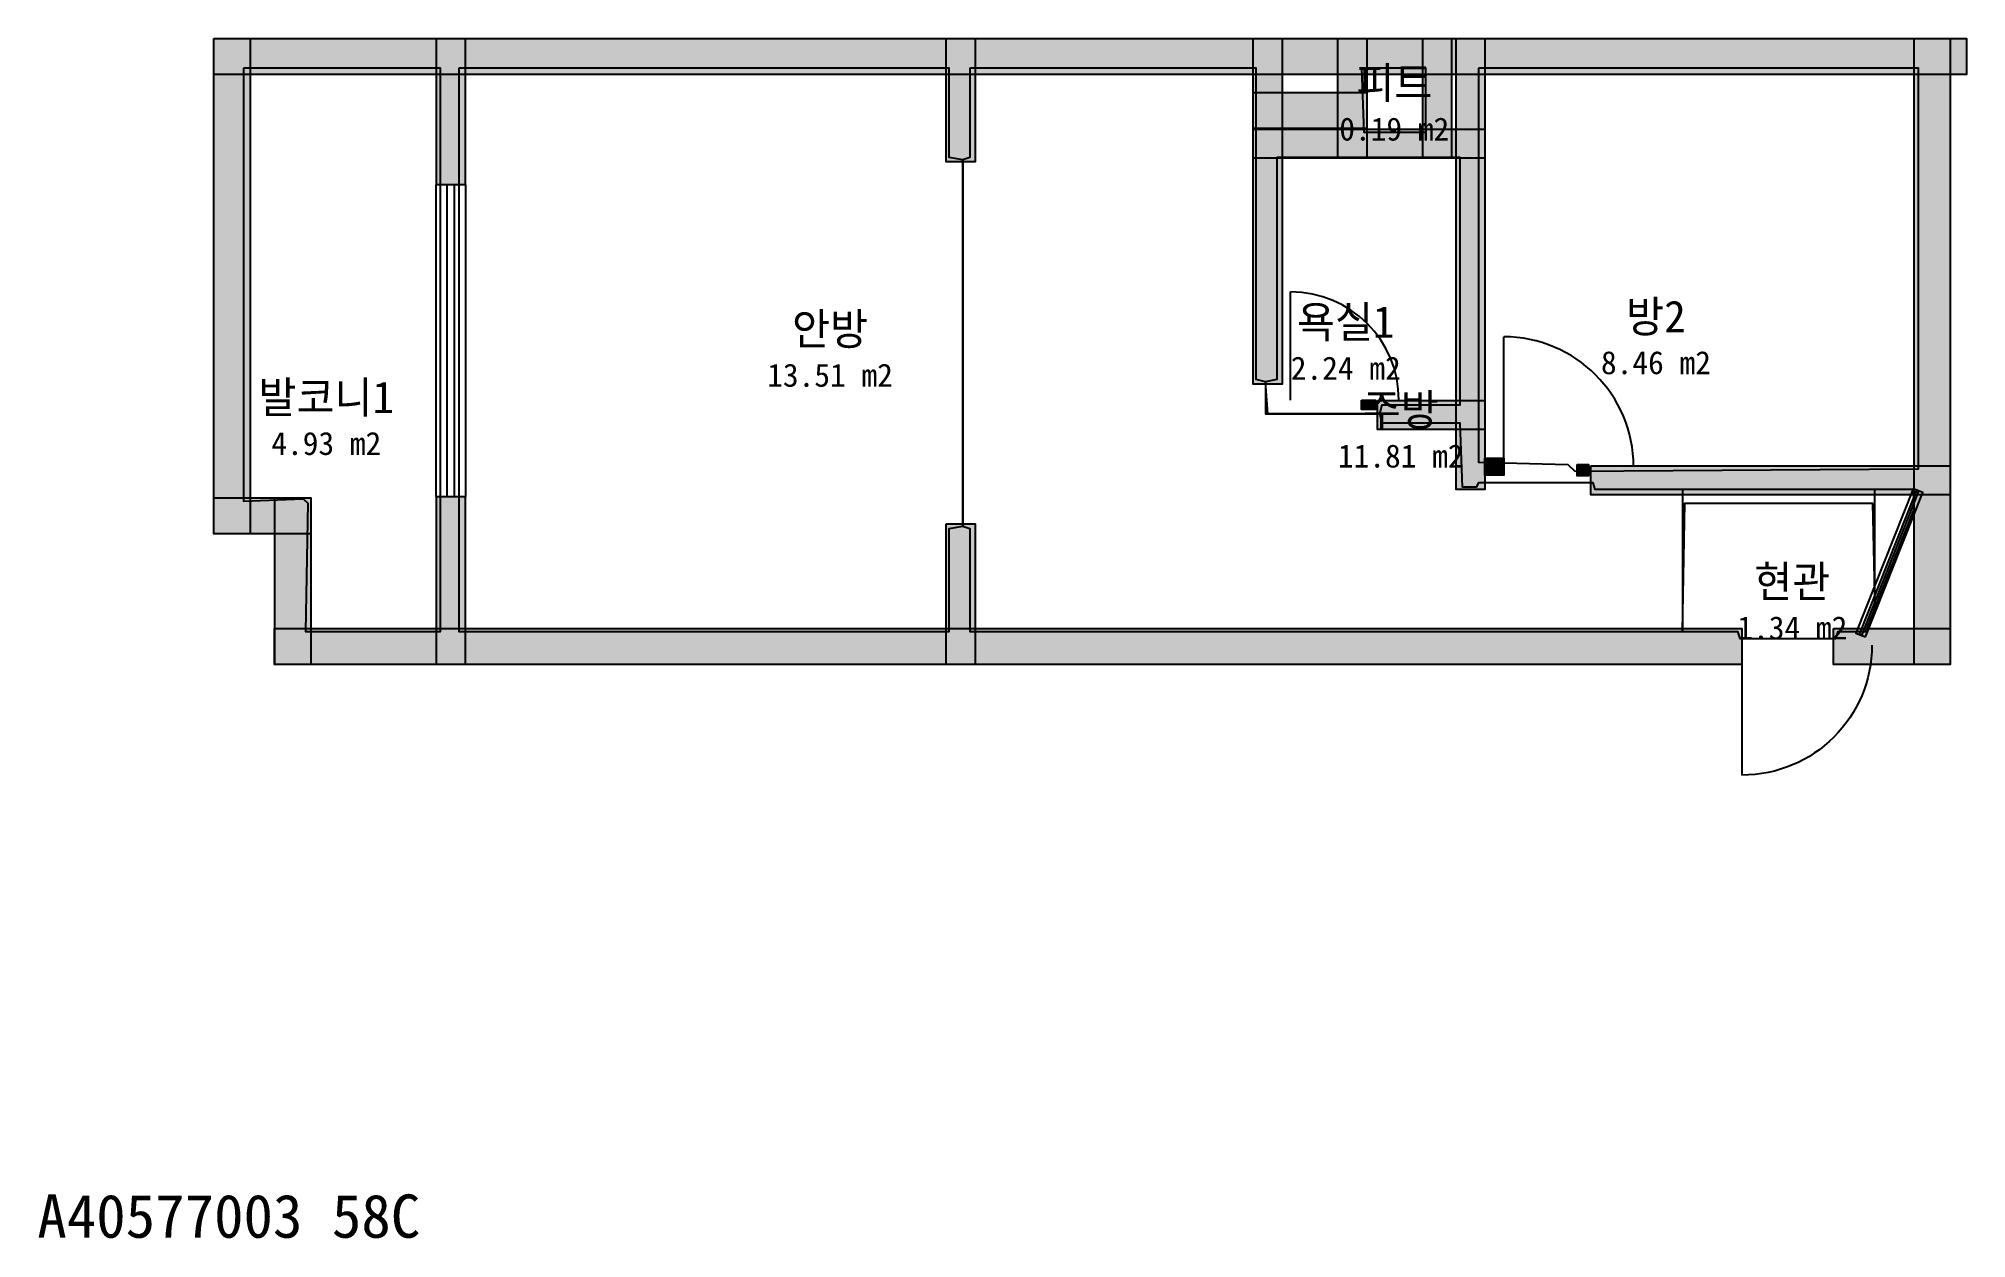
# Model space of a CAD drawing. Header units: millimetres. Extents: x 9 to 13365, y -905 to 7411.
import ezdxf
from ezdxf.enums import TextEntityAlignment as Align

# ---------------------------------------------------------------- set-up
doc = ezdxf.new("R2010")
doc.units = ezdxf.units.MM
for name, color, linetype in [('A-ANNO-TEXT', 7, 'Continuous'), ('A-AREA', 9, 'Continuous'), ('A-AREA-IDEN', 7, 'Continuous'), ('A-DOOR', 4, 'Continuous'), ('A-GLAZ', 5, 'Continuous'), ('A-WALL-EXTR', 7, 'Continuous'), ('A-WALL-PATT', 8, 'Continuous'), ('A-WALL-PRTN', 8, 'Continuous'), ('A-WALL-STRC', 7, 'Continuous')]:
    doc.layers.add(name, color=color, linetype=linetype)

# ---------------------------------------------------------------- blocks, each defined once
blk = doc.blocks.new('JJ-DOOR-SWING')
blk.add_line((0, 0), (0, 1000))
blk.add_arc((0, 0), 1000, 0, 90)
at = {"flags": 1}
for tag, p in [('WIDTH', (0, -150)), ('TYPE', (0, -250))]:
    blk.add_attdef(tag, p, '', height=80, dxfattribs=at)
blk = doc.blocks.new('JJ-WIN-DOUBLE')
for p, q in [((1000, 500), (0, 500)), ((0, 500), (0, -500)), ((1000, -500), (1000, 500)), ((0, 120), (1000, 120)), ((0, -120), (1000, -120)), ((0, -500), (1000, -500))]:
    blk.add_line(p, q)
at = {"flags": 1}
for tag, p in [('WIDTH', (0, -700)), ('TYPE', (0, -800))]:
    blk.add_attdef(tag, p, '', height=80, dxfattribs=at)

msp = doc.modelspace()

# ---------------------------------------------------------------- linework, layer by layer
at = {"layer": 'A-AREA'}
for points in [[(1429, 7206), (1429, 4206), (1841, 4222), (1873, 4190), (1857, 3302), (2794, 3302), (2794, 7206)], [(2921, 7206), (2921, 3302), (6317, 3302), (6317, 4016), (6413, 4032), (6413, 6571), (6317, 6587), (6317, 7206)], [(6460, 7206), (6460, 6587), (6413, 6571), (6413, 4032), (6460, 4016), (6460, 3302), (11397, 3302), (11413, 4190), (12714, 4190), (12730, 3460), (13000, 4143), (13000, 4286), (10794, 4286), (10778, 4333), (9984, 4333), (9968, 4302), (9873, 4302), (9857, 4746), (9317, 4746), (9302, 4810), (8524, 4810), (8508, 5032), (8444, 5048), (8444, 7206)], [(9175, 7206), (9190, 6762), (9619, 6762), (9619, 7206)], [(9984, 7206), (9984, 4476), (10603, 4460), (10651, 4413), (13032, 4429), (13032, 7206)], [(8587, 6587), (8587, 5048), (8508, 5032), (8508, 4810), (9302, 4810), (9317, 4873), (9857, 4873), (9857, 6587)], [(11397, 4286), (11397, 3302), (11778, 3302), (11794, 3254), (12460, 3254), (12476, 3302), (12667, 3302), (12730, 3460), (12730, 4286)]]:
    msp.add_lwpolyline(points, close=True, dxfattribs=at)
at = {"layer": 'A-GLAZ'}
for p, q in [((12624, 3281), (13021, 4281)), ((12640, 3275), (13036, 4275))]:
    msp.add_line(p, q, dxfattribs=at)
msp.add_lwpolyline([(12665, 3265), (13062, 4265), (12996, 4291), (12599, 3291)], close=True, dxfattribs=at)
at = {"layer": 'A-WALL-EXTR'}
for points in [[(1224, 7411), (13365, 7411), (13365, 7161), (1224, 7161)], [(1224, 7411), (1474, 7411), (1474, 3978), (1224, 3978)], [(13002, 7411), (13252, 7411), (13252, 3073), (13002, 3073)], [(8424, 7038), (9211, 7038), (9211, 6788), (8424, 6788)], [(9175, 4905), (9270, 4905), (9270, 4841), (9175, 4841)], [(10667, 4460), (10746, 4460), (10746, 4381), (10667, 4381)], [(1224, 4228), (1895, 4228), (1895, 3978), (1224, 3978)], [(1645, 4229), (1895, 4229), (1895, 3073), (1645, 3073)], [(1644, 3323), (11810, 3323), (11810, 3073), (1644, 3073)], [(12444, 3323), (13252, 3323), (13252, 3073), (12444, 3073)]]:
    msp.add_lwpolyline(points, close=True, dxfattribs=at)
at = {"layer": 'A-WALL-PATT', "color": 8}
for points in [[(1224, 7411), (13365, 7411), (1224, 7161), (13365, 7161)], [(1224, 7411), (1474, 7411), (1224, 3978), (1474, 3978)], [(2765, 7411), (2965, 7411), (2765, 6397), (2965, 6397)], [(6297, 7411), (6497, 7411), (6297, 6556), (6497, 6556)], [(8424, 7411), (8624, 7411), (8424, 5016), (8624, 5016)], [(9011, 7411), (9211, 7411), (9011, 6583), (9211, 6583)], [(9598, 7411), (9798, 7411), (9598, 6583), (9798, 6583)], [(9829, 7411), (10029, 7411), (9829, 4286), (10029, 4286)], [(13002, 7411), (13252, 7411), (13002, 3073), (13252, 3073)], [(8424, 7038), (9211, 7038), (8424, 6788), (9211, 6788)], [(8424, 6783), (10029, 6783), (8424, 6583), (10029, 6583)], [(9175, 4905), (9175, 4841), (9270, 4841)], [(9270, 4841), (9270, 4905), (9175, 4905)], [(9286, 4902), (10029, 4902), (9286, 4702), (10029, 4702)], [(10029, 4504), (10159, 4504), (10029, 4384), (10159, 4384)], [(10667, 4460), (10667, 4381), (10746, 4381)], [(10746, 4381), (10746, 4460), (10667, 4460)], [(10762, 4449), (13252, 4449), (10762, 4249), (13252, 4249)], [(1224, 4228), (1895, 4228), (1224, 3978), (1895, 3978)], [(1645, 4229), (1895, 4229), (1645, 3073), (1895, 3073)], [(2765, 4238), (2965, 4238), (2765, 3073), (2965, 3073)], [(6297, 4048), (6497, 4048), (6297, 3073), (6497, 3073)], [(1644, 3323), (11810, 3323), (1644, 3073), (11810, 3073)], [(12444, 3323), (13252, 3323), (12444, 3073), (13252, 3073)]]:
    msp.add_solid(points, dxfattribs=at)
at = {"layer": 'A-WALL-PRTN'}
msp.add_lwpolyline([(10029, 4504), (10159, 4504), (10159, 4384), (10029, 4384)], close=True, dxfattribs=at)
at = {"layer": 'A-WALL-STRC'}
for points in [[(2765, 7411), (2965, 7411), (2965, 6397), (2765, 6397)], [(6297, 7411), (6497, 7411), (6497, 6556), (6297, 6556)], [(8424, 7411), (8624, 7411), (8624, 5016), (8424, 5016)], [(9011, 7411), (9211, 7411), (9211, 6583), (9011, 6583)], [(9598, 7411), (9798, 7411), (9798, 6583), (9598, 6583)], [(9829, 7411), (10029, 7411), (10029, 4286), (9829, 4286)], [(8424, 6783), (10029, 6783), (10029, 6583), (8424, 6583)], [(9286, 4902), (10029, 4902), (10029, 4702), (9286, 4702)], [(10762, 4449), (13252, 4449), (13252, 4249), (10762, 4249)], [(2765, 4238), (2965, 4238), (2965, 3073), (2765, 3073)], [(6297, 4048), (6497, 4048), (6497, 3073), (6297, 3073)]]:
    msp.add_lwpolyline(points, close=True, dxfattribs=at)

# ---------------------------------------------------------------- block references
at = {"layer": 'A-DOOR'}
for p, xscale, yscale in [((8683, 4905), 0.75, 0.75), ((10159, 4444), 0.9, 0.9), ((11810, 3206), 0.9, -0.9)]:
    msp.add_blockref('JJ-DOOR-SWING', p, dxfattribs=dict(at, xscale=xscale, yscale=yscale))
at = {"layer": 'A-GLAZ', "xscale": 2.158730158730158, "yscale": 0.2063492063492064, "rotation": 90}
msp.add_blockref('JJ-WIN-DOUBLE', (2865, 4238), dxfattribs=at)

# ---------------------------------------------------------------- texts
at = {"layer": 'A-ANNO-TEXT'}
msp.add_text('A40577003 58C', height=300, dxfattribs=at).set_placement((0, -900))
at = {"layer": 'A-AREA-IDEN'}
for s, height, p in [('피트', 220, (9401, 7104)), ('0.19 m2', 160, (9401, 6784)), ('방2', 220, (11214, 5485)), ('안방', 220, (5492, 5398)), ('욕실1', 220, (9065, 5447)), ('8.46 m2', 160, (11214, 5165)), ('13.51 m2', 160, (5492, 5078)), ('2.24 m2', 160, (9065, 5127)), ('발코니1', 220, (2002, 4925)), ('주방', 220, (9446, 4838)), ('4.93 m2', 160, (2002, 4605)), ('11.81 m2', 160, (9446, 4518)), ('현관', 220, (12159, 3647)), ('1.34 m2', 160, (12159, 3327))]:
    msp.add_text(s, height=height, dxfattribs=at).set_placement(p, align=Align.MIDDLE_CENTER)

doc.saveas('drawing.dxf')
